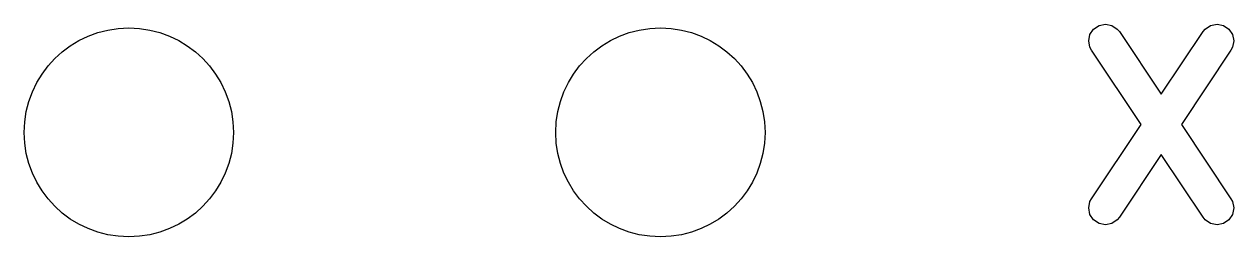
# Model space of a CAD drawing. Extents: x 89 to 178, y -115 to -57.
# Drawn here: x 150.03 to 155.82, y -90.1 to -89.08 of the extents above; entities that cross this region are included whole.
import ezdxf

# ---------------------------------------------------------------- set-up
doc = ezdxf.new("R2010")
doc.units = 0
doc.layers.add('BLACK', color=7, linetype='CONTINUOUS')

msp = doc.modelspace()

# ---------------------------------------------------------------- linework, layer by layer
at = {"layer": 'BLACK', "linetype": 'CONTINUOUS'}
for p, q in [((155.127999, -89.131083), (155.145369, -89.105147)), ((155.145369, -89.105147), (155.17134, -89.087833)), ((155.17134, -89.087833), (155.201962, -89.081774)), ((155.201962, -89.081774), (155.23257, -89.087896)), ((155.23257, -89.087896), (155.258506, -89.105266)), ((155.258506, -89.105266), (155.268442, -89.117399)), ((155.268442, -89.117399), (155.468545, -89.417553)), ((155.468545, -89.417553), (155.668648, -89.117399)), ((155.668648, -89.117399), (155.678584, -89.105265)), ((155.678584, -89.105265), (155.70452, -89.087896)), ((155.70452, -89.087896), (155.735128, -89.081774)), ((155.735128, -89.081774), (155.76575, -89.087832)), ((155.76575, -89.087832), (155.791721, -89.105147)), ((155.791721, -89.105147), (155.809091, -89.131083)), ((155.121877, -89.161691), (155.127999, -89.131083)), ((155.127936, -89.192313), (155.121877, -89.161691)), ((155.809091, -89.131083), (155.815213, -89.161691)), ((155.815213, -89.161691), (155.809155, -89.192312)), ((155.135314, -89.206151), (155.127936, -89.192313)), ((155.372396, -89.561775), (155.135314, -89.206151)), ((155.801776, -89.206151), (155.564693, -89.561775)), ((155.809155, -89.192312), (155.801776, -89.206151)), ((155.135314, -89.917399), (155.372396, -89.561775)), ((155.564693, -89.561775), (155.801776, -89.917399)), ((155.468545, -89.705996), (155.268442, -90.006151)), ((155.668648, -90.006151), (155.468545, -89.705996)), ((155.121877, -89.961859), (155.127936, -89.931237)), ((155.127936, -89.931237), (155.135314, -89.917399)), ((155.801776, -89.917399), (155.809155, -89.931238)), ((155.809155, -89.931238), (155.815213, -89.961859)), ((155.127999, -89.992467), (155.121877, -89.961859)), ((155.145369, -90.018403), (155.127999, -89.992467)), ((155.809091, -89.992467), (155.791721, -90.018403)), ((155.815213, -89.961859), (155.809091, -89.992467)), ((155.17134, -90.035717), (155.145369, -90.018403)), ((155.201962, -90.041776), (155.17134, -90.035717)), ((155.23257, -90.035654), (155.201962, -90.041776)), ((155.258506, -90.018284), (155.23257, -90.035654)), ((155.268442, -90.006151), (155.258506, -90.018284)), ((155.678584, -90.018285), (155.668648, -90.006151)), ((155.70452, -90.035654), (155.678584, -90.018285)), ((155.735128, -90.041776), (155.70452, -90.035654)), ((155.76575, -90.035718), (155.735128, -90.041776)), ((155.791721, -90.018403), (155.76575, -90.035718))]:
    msp.add_line(p, q, dxfattribs=at)
at = {"layer": 'BLACK'}
for centre in [(150.535, -89.599999), (150.535, -89.599999), (150.535, -89.599999), (153.075, -89.599999), (153.075, -89.599999), (153.075, -89.599999)]:
    msp.add_circle(centre, 0.5, dxfattribs=at)

doc.saveas('drawing.dxf')
